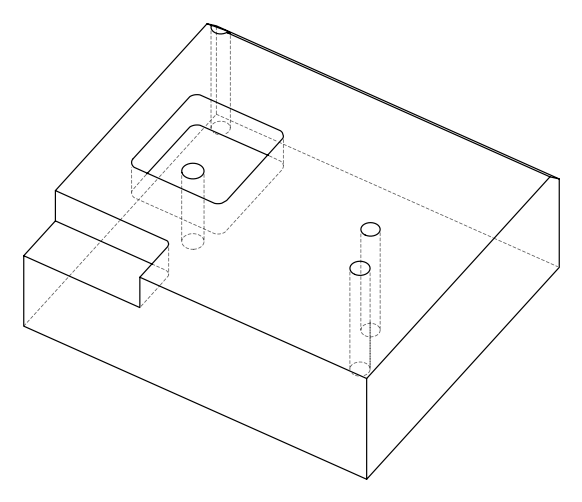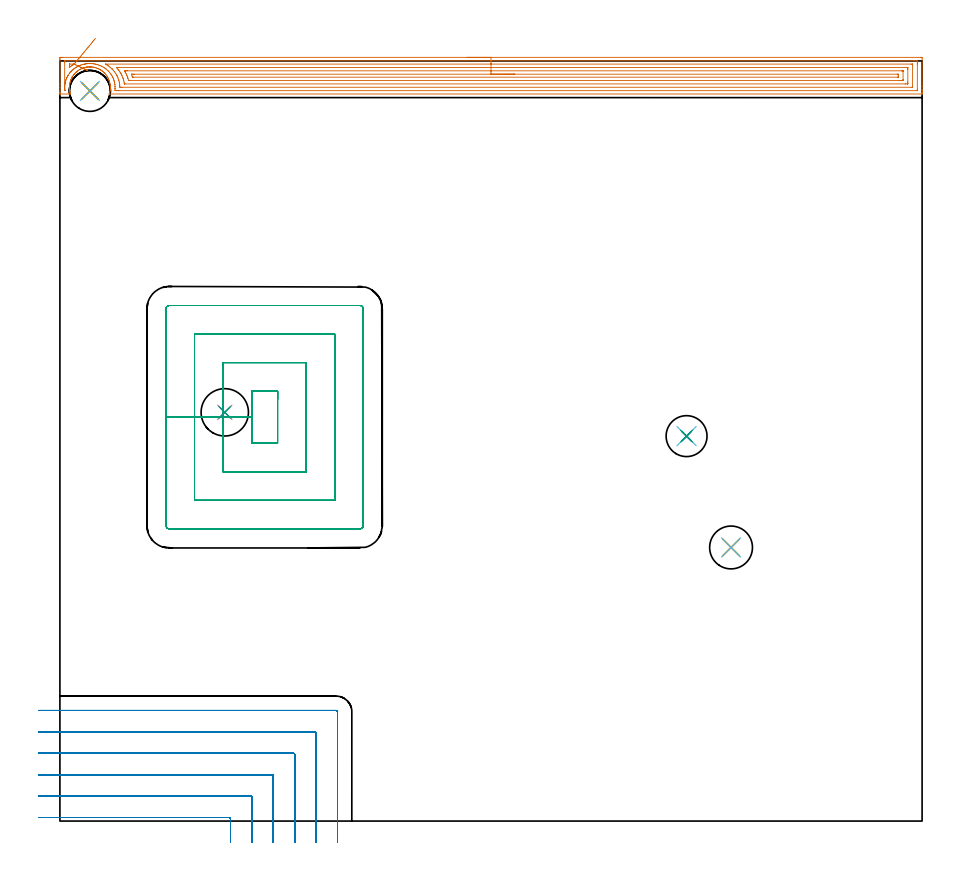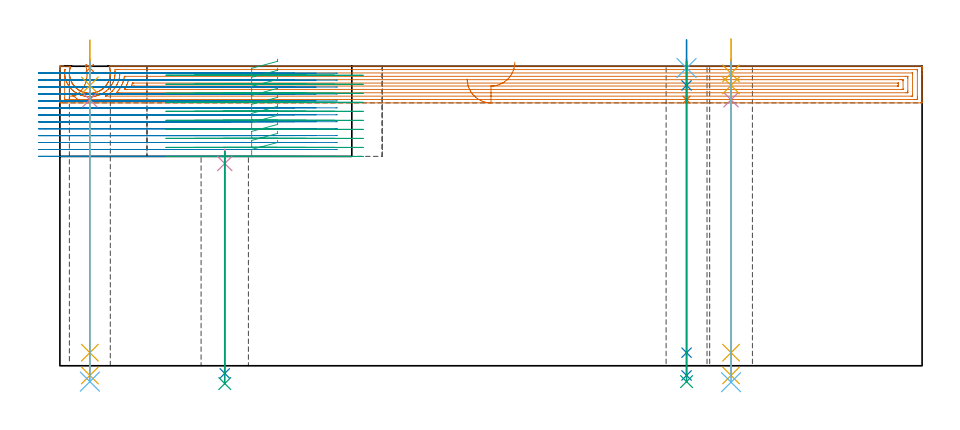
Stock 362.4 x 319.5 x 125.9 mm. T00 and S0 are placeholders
(PLAN: 18 operations, 14 tool changes, 64.2 min)
(1 AREA_MILL | FG_CHAMFER_SURFACE | UGT0205_001 | 17.39 min | 42964 mm3)
(2 MILL_CORNER_NOTCH_RECTANGULAR | CORNER_NOTCH_RECTANGULAR | NXT0201_011 | Follow Part, ap 3, ae 75% | 23.46 min | 243805 mm3)
(3 MILL_RECTANGULAR_POCKET | POCKET_RECTANGULAR_STRAIGHT | NXT0201_012 | Follow Part, ap 4, ae 75% | 18.56 min | 409157 mm3)
(4 SPOT_DRILL | STEP1HOLE | NXT0321_9005460120000 | 0.06 min | 131 mm3)
(5 SPOT_DRILL_1 | STEP1HOLE_1 | NXT0321_9005460120000 | 0.05 min | 230 mm3)
(6 SPOT_DRILL_2 | STEP1HOLE_2 | NXT0321_9005460120000 | 0.03 min | 60 mm3)
(7 SPOT_DRILL_3 | STEP1HOLE_3 | NXT0321_9005460120000 | 0.03 min | 22 mm3)
(8 DRILL_THROUGH_HOLE_INTO_CENTER | STEP1HOLE | NXT0301_065 | 0.38 min | 5952 mm3)
(9 DRILL_TO_ENLARGE_THROUGH_HOLE | STEP1HOLE | UGT0301_265 | 0.4 min | 21188 mm3)
(10 DRILL_BLIND_HOLE_INTO_CENTER | STEP1HOLE_1 | NXT0301_065 | 0.07 min | 778 mm3)
(11 GUN_DRILL_THROUGH_HOLE | STEP1HOLE_1 | UGT0307_008 | 0.68 min | 10988 mm3)
(12 DRILL_TO_ENLARGE_THROUGH_HOLE_1 | STEP1HOLE_1 | UGT0301_046 | 0.54 min | 20066 mm3)
(13 DRILL_BLIND_HOLE_INTO_CENTER_1 | STEP1HOLE_2 | NXT0301_065 | 0.07 min | 897 mm3)
(14 GUN_DRILL_THROUGH_HOLE_1 | STEP1HOLE_2 | UGT0307_008 | 0.68 min | 11034 mm3)
(15 DRILL_TO_ENLARGE_THROUGH_HOLE_2 | STEP1HOLE_2 | UGT0301_243 | 0.54 min | 17275 mm3)
(16 DRILL_BLIND_HOLE_INTO_CENTER_2 | STEP1HOLE_3 | NXT0301_065 | 0.07 min | 705 mm3)
(17 GUN_DRILL_THROUGH_HOLE_2 | STEP1HOLE_3 | UGT0307_008 | 0.68 min | 10951 mm3)
(18 DRILL_TO_ENLARGE_THROUGH_HOLE_3 | STEP1HOLE_3 | UGT0301_243 | 0.54 min | 16764 mm3)
(TOOL UGT0205_001 | Chamfer Mill 20 x 3 x 45 deg. | D20 FL50 Z2)
(TOOL NXT0201_011 | ENDMILL 12mm [2P460-1200-NA 1630] | D12 FL38 Z6)
(TOOL NXT0201_012 | ENDMILL 16mm [2P460-1600-NA 1630] | D16 FL38 Z6)
(TOOL NXT0321_9005460120000 | NC Spot Drill, 142deg, 12mm, Carbide, Uncoated | D12 PA142 FL30 Z2)
(TOOL NXT0301_065 | Carbide Drill 9.4mm [860.1-0940-075A1-MM 2214] | D9.4 PA140 FL98 Z2)
(TOOL UGT0301_265 | Twist Drill 19.9 mm | D19.9 PA118 FL140 Z2)
(TOOL UGT0307_008 | Gun Drill 11 mm | D11 PA130 FL24 Z1)
(TOOL UGT0301_046 | Twist Drill 18 mm | D18 PA118 FL130 Z2)
(TOOL UGT0301_243 | Twist Drill 17.2 mm | D17.2 PA118 FL130 Z2)
(OP 1 AREA_MILL)
G17 G21 G94 G90
T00 M6
G54
G17 G0 G90 X171.2 Y321. S1061 M3
G43 Z135.9 H0
Z120.5
G94 G1 X171.238 Z119.628 F250.
X171.352 Z118.763
X171.541 Z117.912
X171.803 Z117.08
X172.137 Z116.274
X172.54 Z115.5
X173.008 Z114.764
X173.54 Z114.072
X174.129 Z113.429
X174.772 Z112.84
X175.464 Z112.308
X176.2 Z111.84
X176.974 Z111.437
X177.78 Z111.103
X178.612 Z110.841
X179.463 Z110.652
X180.328 Z110.538
X181.2 Z110.5
X361.774
X362.092 Y320.997 Z110.502
X362.39 Y320.992 Z110.506
X362.4 Y320.69 Z110.808
Y308.848 Z122.647
Y307.424 Z124.072
Y307.067 Z124.428
Y306.353 Z125.146
Y306.062 Z125.437
Y305.653 Z125.839
X362.39 Y305.603 Z125.888
X362.221 Y305.6 Z125.9
X20.739
X20.738 Y305.603 Z125.897
X20.735 Y305.611 Z125.889
X20.74 Y305.626 Z125.874
X20.839 Y305.949 Z125.551
X20.975 Y306.485 Z125.015
X21.065 Y306.927 Z124.573
X21.13 Y307.371 Z124.129
X21.172 Y307.813 Z123.687
X21.191 Y308.257 Z123.243
X21.187 Y308.7 Z122.8
X21.161 Y309.142 Z122.358
X21.111 Y309.586 Z121.914
X21.038 Y310.028 Z121.472
X20.939 Y310.473 Z121.027
X20.84 Y310.829 Z120.671
X20.816 Y310.914 Z120.585
X20.666 Y311.356 Z120.137
X20.602 Y311.519 Z119.972
X20.493 Y311.797 Z119.697
X20.456 Y311.883 Z119.612
X20.376 Y312.067 Z119.43
X20.202 Y312.41 Z119.088
X20.092 Y312.61 Z118.889
X20.05 Y312.685 Z118.813
X19.776 Y313.123 Z118.375
X19.655 Y313.3 Z118.199
X19.468 Y313.571 Z117.928
X19.094 Y314.022 Z117.476
X18.699 Y314.458 Z117.042
X18.589 Y314.568 Z116.932
X18.149 Y314.956 Z116.544
X17.993 Y315.081 Z116.416
X17.709 Y315.312 Z116.188
X17.671 Y315.343 Z116.157
X17.241 Y315.63 Z115.869
X17.106 Y315.713 Z115.787
X16.802 Y315.897 Z115.601
X16.481 Y316.068 Z115.43
X16.155 Y316.228 Z115.27
X15.972 Y316.305 Z115.192
X15.909 Y316.332 Z115.165
X15.464 Y316.5 Z114.997
X15.015 Y316.647 Z114.851
X14.929 Y316.669 Z114.828
X14.57 Y316.763 Z114.735
X14.122 Y316.856 Z114.642
X14.035 Y316.869 Z114.629
X13.676 Y316.924 Z114.574
X13.228 Y316.969 Z114.529
X13.124 Y316.973 Z114.524
X12.808 Y316.984 Z114.503
X12.781 Y316.986 Z114.502
X12.703 Y316.988 Z114.505
X12.616 Y316.987 Z114.503
X12.454 Y316.986 Z114.504
X12.352 Y316.987 Z114.508
X12.335
X12.247 Y316.98 Z114.511
X11.888 Y316.962 Z114.535
X11.642 Y316.935 Z114.562
X11.441 Y316.913 Z114.583
X11.353 Y316.898 Z114.597
X11.299 Y316.89 Z114.607
X11.155 Y316.868 Z114.631
X10.994 Y316.841 Z114.657
X10.548 Y316.743 Z114.753
X10.459 Y316.718 Z114.776
X10.321 Y316.681 Z114.817
X10.169 Y316.639 Z114.859
X10.099 Y316.619 Z114.878
X10.012 Y316.589 Z114.906
X9.712 Y316.489 Z115.01
X9.654 Y316.47 Z115.029
X9.047 Y316.229 Z115.27
X8.761 Y316.089 Z115.408
X8.31 Y315.843 Z115.654
X7.867 Y315.574 Z115.925
X7.535 Y315.343 Z116.155
X7.208 Y315.081 Z116.415
X6.974 Y314.896 Z116.603
X6.884 Y314.811 Z116.688
X6.822 Y314.754 Z116.746
X6.699 Y314.636 Z116.86
X6.586 Y314.529 Z116.968
X6.508 Y314.457 Z117.041
X6.08 Y314.003 Z117.497
X5.99 Y313.888 Z117.612
X5.878 Y313.745 Z117.751
X5.739 Y313.571 Z117.927
X5.453 Y313.168 Z118.331
X5.187 Y312.756 Z118.742
X5.146 Y312.685 Z118.813
X5.003 Y312.41 Z119.088
X4.917 Y312.245 Z119.252
X4.71 Y311.8 Z119.699
X4.649 Y311.647 Z119.852
X4.534 Y311.359 Z120.14
X4.432 Y311.06 Z120.438
X4.382 Y310.914 Z120.585
X4.294 Y310.618 Z120.882
X4.202 Y310.2 Z121.3
X4.164 Y310.028 Z121.472
X4.089 Y309.586 Z121.914
X4.039 Y309.142 Z122.358
X4.013 Y308.7 Z122.8
X4.009 Y308.257 Z123.243
X4.028 Y307.813 Z123.687
X4.07 Y307.371 Z124.129
X4.135 Y306.927 Z124.573
X4.202 Y306.584 Z124.916
X4.221 Y306.485 Z125.015
X4.272 Y306.263 Z125.236
X4.333 Y306.041 Z125.457
X4.391 Y305.844 Z125.653
X4.456 Y305.604 Z125.89
X4.202 Y305.6 Z125.9
X0.179
X0.01 Y305.603 Z125.888
X0.007 Y305.651 Z125.841
X0. Y306.062 Z125.437
Y306.354 Z125.146
Y307.067 Z124.428
Y308.314 Z123.183
Y309.738 Z121.757
Y320.157 Z111.341
X0.002 Y320.423 Z111.074
X0.008 Y320.992 Z110.506
X0.053 Y320.994 Z110.504
X0.626 Y320.999 Z110.501
X1.205 Y321. Z110.5
X181.2
Y319.586 Z111.914
X359.092
X359.937 Y319.582 Z111.918
X359.986 Y319.579 Z111.921
X360.39 Y319.533 Z111.967
X360.397 Y319.123 Z112.377
X360.399 Y318.642 Z112.858
X360.4 Y318.23 Z113.27
X360.399 Y307.547 Z123.953
X360.392 Y307.067 Z124.433
X360.39 Y307.023 Z124.477
X360.199 Y307.017 Z124.483
X360.092 Y307.015 Z124.485
X24.762 Y307.014 Z124.486
X23.919 Y307.016 Z124.484
X23.868 Y307.019 Z124.481
X23.106 Y307.067 Z124.433
X23.164 Y307.769 Z123.731
X23.17 Y307.958 Z123.542
X23.18 Y308.643 Z122.857
X23.17 Y308.848 Z122.652
X23.111 Y309.602 Z121.898
X23.09 Y309.738 Z121.762
X22.974 Y310.424 Z121.076
X22.929 Y310.629 Z120.871
X22.915 Y310.688 Z120.812
X22.774 Y311.167 Z120.333
X22.658 Y311.519 Z119.981
X22.482 Y312.01 Z119.49
X22.31 Y312.41 Z119.09
X22.08 Y312.885 Z118.615
X21.842 Y313.3 Z118.2
X21.437 Y313.941 Z117.559
X21.26 Y314.19 Z117.31
X21.186 Y314.289 Z117.211
X20.821 Y314.722 Z116.778
X20.498 Y315.081 Z116.419
X20.293 Y315.303 Z116.197
X19.538 Y315.971 Z115.529
X19.399 Y316.086 Z115.414
X18.906 Y316.462 Z115.038
X18.505 Y316.719 Z114.781
X18.269 Y316.862 Z114.638
X17.611 Y317.228 Z114.272
X16.921 Y317.548 Z113.952
X16.717 Y317.628 Z113.872
X16.383 Y317.752 Z113.748
X15.823 Y317.934 Z113.566
X15.567 Y318.007 Z113.493
X15.195 Y318.1 Z113.4
X14.929 Y318.156 Z113.344
X14.43 Y318.249 Z113.251
X14.035 Y318.309 Z113.191
X13.414 Y318.371 Z113.129
X13.141 Y318.385 Z113.115
X12.813 Y318.399 Z113.101
X12.487 Y318.404 Z113.096
X12.386
X12.335 Y318.403 Z113.097
X12.292 Y318.402 Z113.098
X12.247 Y318.4 Z113.1
X11.637 Y318.36 Z113.14
X11.353 Y318.329 Z113.171
X10.842 Y318.261 Z113.239
X10.664 Y318.234 Z113.266
X10.459 Y318.198 Z113.302
X10.092 Y318.118 Z113.382
X9.565 Y317.984 Z113.516
X9.383 Y317.934 Z113.566
X8.812 Y317.752 Z113.748
X8.671 Y317.702 Z113.798
X8.074 Y317.457 Z114.043
X7.778 Y317.32 Z114.18
X7.473 Y317.165 Z114.335
X6.917 Y316.862 Z114.638
X6.896 Y316.849 Z114.651
X6.884 Y316.842 Z114.658
X6.356 Y316.497 Z115.003
X5.99 Y316.234 Z115.266
X5.841 Y316.119 Z115.381
X5.657 Y315.971 Z115.529
X5.354 Y315.714 Z115.786
X5.096 Y315.478 Z116.022
X4.895 Y315.281 Z116.219
X4.701 Y315.081 Z116.419
X4.464 Y314.825 Z116.675
X4.202 Y314.519 Z116.981
X4.058 Y314.334 Z117.166
X3.951 Y314.19 Z117.31
X3.397 Y313.388 Z118.112
X3.341 Y313.3 Z118.2
X3.329 Y313.279 Z118.221
X3.308 Y313.242 Z118.258
X3.028 Y312.688 Z118.812
X2.898 Y312.41 Z119.09
X2.751 Y312.074 Z119.426
X2.536 Y311.519 Z119.981
X2.503 Y311.43 Z120.07
X2.414 Y311.165 Z120.335
X2.301 Y310.741 Z120.759
X2.276 Y310.629 Z120.871
X2.202 Y310.273 Z121.227
X2.15 Y310.001 Z121.499
X2.11 Y309.738 Z121.762
X2.05 Y309.273 Z122.227
X2.044 Y309.216 Z122.284
X2.01 Y308.36 Z123.14
X2.03 Y307.958 Z123.542
X2.052 Y307.597 Z123.903
X2.093 Y307.161 Z124.339
X2.101 Y307.067 Z124.433
X2.102 Y307.032 Z124.468
X2.099 Y307.02 Z124.48
X2.093 Y307.018 Z124.482
X2.074
X2.045 Y307.021 Z124.479
X2.01 Y307.034 Z124.466
X2. Y307.585 Z123.915
X2.001 Y319.054 Z112.446
X2.008 Y319.533 Z111.967
X2.01 Y319.577 Z111.923
X2.202 Y319.583 Z111.917
X2.308 Y319.585 Z111.915
X181.2 Y319.586 Z111.914
Y318.172 Z113.328
X357.777 Y318.171 Z113.329
X358.198 Y318.169 Z113.331
X358.338 Y318.167 Z113.333
X358.38 Y318.165 Z113.335
X358.39 Y318.087 Z113.413
X358.395 Y317.953 Z113.547
X358.399 Y317.752 Z113.748
X358.4 Y317.551 Z113.949
X358.399 Y308.848 Z122.652
X358.398 Y308.649 Z122.851
X358.39 Y308.447 Z123.053
X358.387 Y308.434 Z123.066
X358.381 Y308.432 Z123.068
X358.356 Y308.43 Z123.07
X358.303 Y308.429 Z123.071
X358.198 Y308.428 Z123.072
X26.077 Y308.429 Z123.071
X25.656 Y308.432 Z123.068
X25.236 Y308.435 Z123.065
X25.195 Y308.44 Z123.06
X25.173 Y308.848 Z122.652
X25.135 Y309.367 Z122.133
X25.096 Y309.738 Z121.762
X24.991 Y310.401 Z121.099
X24.944 Y310.629 Z120.871
X24.762 Y311.382 Z120.118
X24.72 Y311.519 Z119.981
X24.701 Y311.58 Z119.92
X24.394 Y312.41 Z119.09
X24.121 Y313.049 Z118.451
X23.992 Y313.3 Z118.2
X23.868 Y313.536 Z117.964
X23.465 Y314.19 Z117.31
X22.974 Y314.918 Z116.582
X22.844 Y315.081 Z116.419
X22.494 Y315.497 Z116.003
X22.08 Y315.966 Z115.534
X22.009 Y316.043 Z115.457
X21.925 Y316.126 Z115.374
X21.846 Y316.205 Z115.295
X21.186 Y316.786 Z114.714
X21.093 Y316.862 Z114.638
X20.293 Y317.473 Z114.027
X19.869 Y317.752 Z113.748
X19.399 Y318.039 Z113.461
X19.221 Y318.149 Z113.351
X19.196 Y318.166 Z113.334
X19.29 Y318.171 Z113.329
X181.2 Y318.172 Z113.328
Y316.757 Z114.743
X355.621
X356.326 Y316.755 Z114.745
X356.365 Y316.753 Z114.747
X356.383 Y316.751 Z114.749
X356.39 Y316.739 Z114.761
X356.394 Y316.632 Z114.868
X356.398 Y316.415 Z115.085
X356.4 Y315.981 Z115.519
Y310.639 Z120.861
X356.397 Y310.189 Z121.311
X356.394 Y309.969 Z121.531
X356.39 Y309.861 Z121.639
X356.381 Y309.849 Z121.651
X356.357 Y309.847 Z121.653
X356.304 Y309.845 Z121.655
X355.516 Y309.843 Z121.657
X355.412
X27.339
X27.211 Y309.845 Z121.655
X27.147 Y309.847 Z121.653
X27.121 Y309.849 Z121.651
X27.108 Y309.865 Z121.635
X27.092 Y309.942 Z121.558
X27.055 Y310.126 Z121.374
X26.96 Y310.629 Z120.871
X26.824 Y311.246 Z120.254
X26.75 Y311.519 Z119.981
X26.55 Y312.177 Z119.323
X26.467 Y312.41 Z119.09
X26.419 Y312.54 Z118.96
X26.097 Y313.3 Z118.2
X25.956 Y313.606 Z117.894
X25.656 Y314.184 Z117.316
X25.647 Y314.199 Z117.301
X25.249 Y314.831 Z116.669
X25.082 Y315.081 Z116.419
X24.762 Y315.55 Z115.95
X24.421 Y315.971 Z115.529
X23.868 Y316.613 Z114.887
X23.791 Y316.702 Z114.798
X23.772 Y316.727 Z114.773
X23.758 Y316.747 Z114.753
X23.779 Y316.75 Z114.75
X23.868 Y316.754 Z114.746
X23.974 Y316.756 Z114.744
X24.762 Y316.757 Z114.743
X181.2
Y315.343 Z116.157
X353.728
X354.362 Y315.341 Z116.159
X354.384 Y315.338 Z116.162
X354.39 Y315.336 Z116.164
X354.397 Y315.306 Z116.194
X354.399 Y315.081 Z116.419
X354.4 Y311.741 Z119.759
X354.397 Y311.519 Z119.981
X354.393 Y311.352 Z120.148
X354.39 Y311.275 Z120.225
X354.255 Y311.264 Z120.236
X353.989 Y311.26 Z120.24
X353.728 Y311.258 Z120.242
X353.098 Y311.257 Z120.243
X29.495
X29.232 Y311.258 Z120.242
X28.969 Y311.261 Z120.239
X28.895 Y311.264 Z120.236
X28.86 Y311.267 Z120.233
X28.852 Y311.29 Z120.21
X28.824 Y311.384 Z120.116
X28.61 Y312.139 Z119.361
X28.519 Y312.41 Z119.09
X28.338 Y312.937 Z118.563
X28.189 Y313.3 Z118.2
X28.084 Y313.553 Z117.947
X27.782 Y314.19 Z117.31
X27.444 Y314.817 Z116.683
X27.286 Y315.081 Z116.419
X27.219 Y315.194 Z116.306
X27.16 Y315.3 Z116.2
X27.143 Y315.333 Z116.167
X27.148 Y315.337 Z116.163
X27.185 Y315.339 Z116.161
X27.444 Y315.342 Z116.158
X28.075 Y315.343 Z116.157
X28.338
X181.2
Y313.929 Z117.571
X351.941 Y313.928 Z117.572
X352.205 Y313.927 Z117.573
X352.324 Y313.924 Z117.576
X352.378 Y313.922 Z117.578
X352.39 Y313.896 Z117.604
X352.397 Y313.736 Z117.764
X352.398 Y313.3 Z118.2
X352.397 Y312.845 Z118.655
X352.39 Y312.691 Z118.809
X352.386 Y312.677 Z118.823
X352.373 Y312.675 Z118.825
X352.335 Y312.673 Z118.827
X352.256 Y312.672 Z118.828
X31.02 Y312.671 Z118.829
X30.756 Y312.672 Z118.828
X30.563 Y312.675 Z118.825
X30.517 Y312.678 Z118.822
X30.5 Y312.682 Z118.818
X30.488 Y312.709 Z118.791
X30.463 Y312.771 Z118.729
X30.353 Y313.074 Z118.426
X30.06 Y313.825 Z117.675
X30.043 Y313.873 Z117.627
X30.029 Y313.917 Z117.583
X30.052 Y313.922 Z117.578
X30.126 Y313.924 Z117.576
X30.39 Y313.928 Z117.572
X31.02 Y313.929 Z117.571
X31.282
X181.2
X182.072 Z117.609
X182.936 Z117.723
X183.788 Z117.912
X184.62 Z118.174
X185.426 Z118.508
X186.2 Z118.911
X186.936 Z119.38
X187.628 Z119.911
X188.271 Z120.5
X188.86 Z121.143
X189.391 Z121.835
X189.86 Z122.571
X190.263 Z123.345
X190.597 Z124.151
X190.859 Z124.983
X191.048 Z125.835
X191.162 Z126.699
X191.2 Z127.571
G0 Z135.9
X14.955 Y328.952
Z115.166
G1 X14.596 Y328.52 Z114.499
X14.202 Y328.045 Z113.883
X13.774 Y327.53 Z113.323
X13.318 Y326.979 Z112.824
X12.835 Y326.397 Z112.389
X12.33 Y325.788 Z112.021
X11.806 Y325.157 Z111.724
X11.268 Y324.508 Z111.499
X10.719 Y323.847 Z111.349
X10.164 Y323.178 Z111.274
X9.607 Y322.506 Z111.276
X9.052 Y321.838 Z111.353
X8.504 Y321.177 Z111.506
X7.966 Y320.528 Z111.733
X7.443 Y319.898 Z112.032
X6.939 Y319.29 Z112.402
X6.457 Y318.709 Z112.839
X6.001 Y318.159 Z113.341
X5.998 Y318.156 Z113.344
X5.99 Y318.149 Z113.351
X5.741 Y318. Z113.5
X5.328 Y317.752 Z113.748
X5.186 Y317.662 Z113.838
X5.096 Y317.602 Z113.898
X4.661 Y317.295 Z114.205
X4.202 Y316.947 Z114.553
X4.092 Y316.862 Z114.638
X4.048 Y316.831 Z114.669
X4.01 Y316.807 Z114.693
X4.005 Y316.862 Z114.638
X4.003 Y316.918 Z114.582
X4. Y317.062 Z114.438
X4.001 Y317.752 Z113.748
X4.002 Y317.952 Z113.548
X4.01 Y318.153 Z113.347
X4.013 Y318.166 Z113.334
X4.019 Y318.168 Z113.332
X4.044 Y318.17 Z113.33
X4.097 Y318.171 Z113.329
X4.202 Y318.172 Z113.328
X5.569 Y318.171 Z113.329
X5.703 Y318.169 Z113.331
X5.99 Y318.165 Z113.335
X6.001 Y318.159 Z113.341
X6.707 Y317.819 Z113.723
X7.381 Y317.494 Z114.172
X8.017 Y317.187 Z114.684
X8.611 Y316.901 Z115.256
X9.157 Y316.638 Z115.884
X9.652 Y316.399 Z116.561
X10.091 Y316.187 Z117.284
X10.473 Y316.004 Z118.047
X10.793 Y315.849 Z118.844
X11.049 Y315.726 Z119.669
X11.239 Y315.634 Z120.515
X11.363 Y315.575 Z121.377
X11.418 Y315.548 Z122.247
X11.405 Y315.554 Z123.119
X11.323 Y315.594 Z123.987
X11.173 Y315.666 Z124.843
X10.957 Y315.77 Z125.682
X10.676 Y315.906 Z126.496
G0 Z135.9
M5
M2
(OP 2 MILL_CORNER_NOTCH_RECTANGULAR)
G17 G21 G94 G90
T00 M6
G54
G17 G0 G90 X71.7 Y-9. S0 M3
G43 Z135.9 H1
Z122.985
G94 G1 Y-6. F250.
Y0.905 F500.
G3 X71.105 Y1.5 R0.6
G1 X-6.
X-9. F250.
G0 Z135.9
X80.7 Y-9.
Z122.985
G1 Y-6.
Y9.904 F500.
G3 X80.104 Y10.5 R0.6
G1 X-6.
X-9. F250.
G0 Z135.9
X89.7 Y-9.
Z122.985
G1 Y-6.
Y18.904 F500.
G3 X89.104 Y19.5 R0.6
G1 X-6.
X-9. F250.
G0 Z135.9
X98.7 Y-9.
Z122.985
G1 Y-6.
Y27.904 F500.
G3 X98.104 Y28.5 R0.6
G1 X-6.
X-9. F250.
G0 Z135.9
X107.7 Y-9.
Z122.985
G1 Y-6.
Y36.904 F500.
G3 X107.104 Y37.5 R0.6
G1 X-6.
X-9. F250.
G0 Z135.9
X116.7 Y-9.
Z122.985
G1 Y-6.
Y45.903 F500.
G3 X116.103 Y46.5 R0.6
G1 X-6.
X-9. F250.
G0 Z135.9
X71.7 Y-9.
Z120.069
G1 Y-6.
Y0.905 F500.
G3 X71.105 Y1.5 R0.6
G1 X-6.
X-9. F250.
G0 Z135.9
X80.7 Y-9.
Z120.069
G1 Y-6.
Y9.904 F500.
G3 X80.104 Y10.5 R0.6
G1 X-6.
X-9. F250.
G0 Z135.9
X89.7 Y-9.
Z120.069
G1 Y-6.
Y18.904 F500.
G3 X89.104 Y19.5 R0.6
G1 X-6.
X-9. F250.
G0 Z135.9
X98.7 Y-9.
Z120.069
G1 Y-6.
Y27.904 F500.
G3 X98.104 Y28.5 R0.6
G1 X-6.
X-9. F250.
G0 Z135.9
X107.7 Y-9.
Z120.069
G1 Y-6.
Y36.904 F500.
G3 X107.104 Y37.5 R0.6
G1 X-6.
X-9. F250.
G0 Z135.9
X116.7 Y-9.
Z120.069
G1 Y-6.
Y45.903 F500.
G3 X116.103 Y46.5 R0.6
G1 X-6.
X-9. F250.
G0 Z135.9
X71.7 Y-9.
Z117.154
G1 Y-6.
Y0.905 F500.
G3 X71.105 Y1.5 R0.6
G1 X-6.
X-9. F250.
G0 Z135.9
X80.7 Y-9.
Z117.154
G1 Y-6.
Y9.904 F500.
G3 X80.104 Y10.5 R0.6
G1 X-6.
X-9. F250.
G0 Z135.9
X89.7 Y-9.
Z117.154
G1 Y-6.
Y18.904 F500.
G3 X89.104 Y19.5 R0.6
G1 X-6.
X-9. F250.
G0 Z135.9
X98.7 Y-9.
Z117.154
G1 Y-6.
Y27.904 F500.
G3 X98.104 Y28.5 R0.6
G1 X-6.
X-9. F250.
G0 Z135.9
X107.7 Y-9.
Z117.154
G1 Y-6.
Y36.904 F500.
G3 X107.104 Y37.5 R0.6
G1 X-6.
X-9. F250.
G0 Z135.9
X116.7 Y-9.
Z117.154
G1 Y-6.
Y45.903 F500.
G3 X116.103 Y46.5 R0.6
G1 X-6.
X-9. F250.
G0 Z135.9
X71.7 Y-9.
Z114.238
G1 Y-6.
Y0.905 F500.
G3 X71.105 Y1.5 R0.6
G1 X-6.
X-9. F250.
G0 Z135.9
X80.7 Y-9.
Z114.238
G1 Y-6.
Y9.904 F500.
G3 X80.104 Y10.5 R0.6
G1 X-6.
X-9. F250.
G0 Z135.9
X89.7 Y-9.
Z114.238
G1 Y-6.
Y18.904 F500.
G3 X89.104 Y19.5 R0.6
G1 X-6.
X-9. F250.
G0 Z135.9
X98.7 Y-9.
Z114.238
G1 Y-6.
Y27.904 F500.
G3 X98.104 Y28.5 R0.6
G1 X-6.
X-9. F250.
G0 Z135.9
X107.7 Y-9.
Z114.238
G1 Y-6.
Y36.904 F500.
G3 X107.104 Y37.5 R0.6
G1 X-6.
X-9. F250.
G0 Z135.9
X116.7 Y-9.
Z114.238
G1 Y-6.
Y45.903 F500.
G3 X116.103 Y46.5 R0.6
G1 X-6.
X-9. F250.
G0 Z135.9
X71.7 Y-9.
Z111.323
G1 Y-6.
Y0.905 F500.
G3 X71.105 Y1.5 R0.6
G1 X-6.
X-9. F250.
G0 Z135.9
X80.7 Y-9.
Z111.323
G1 Y-6.
Y9.904 F500.
G3 X80.104 Y10.5 R0.6
G1 X-6.
X-9. F250.
G0 Z135.9
X89.7 Y-9.
Z111.323
G1 Y-6.
Y18.904 F500.
G3 X89.104 Y19.5 R0.6
G1 X-6.
X-9. F250.
G0 Z135.9
X98.7 Y-9.
Z111.323
G1 Y-6.
Y27.904 F500.
G3 X98.104 Y28.5 R0.6
G1 X-6.
X-9. F250.
G0 Z135.9
X107.7 Y-9.
Z111.323
G1 Y-6.
Y36.904 F500.
G3 X107.104 Y37.5 R0.6
G1 X-6.
X-9. F250.
G0 Z135.9
X116.7 Y-9.
Z111.323
G1 Y-6.
Y45.903 F500.
G3 X116.103 Y46.5 R0.6
G1 X-6.
X-9. F250.
G0 Z135.9
X71.7 Y-9.
Z108.408
G1 Y-6.
Y0.905 F500.
G3 X71.105 Y1.5 R0.6
G1 X-6.
X-9. F250.
G0 Z135.9
X80.7 Y-9.
Z108.408
G1 Y-6.
Y9.904 F500.
G3 X80.104 Y10.5 R0.6
G1 X-6.
X-9. F250.
G0 Z135.9
X89.7 Y-9.
Z108.408
G1 Y-6.
Y18.904 F500.
G3 X89.104 Y19.5 R0.6
G1 X-6.
X-9. F250.
G0 Z135.9
X98.7 Y-9.
Z108.408
G1 Y-6.
Y27.904 F500.
G3 X98.104 Y28.5 R0.6
G1 X-6.
X-9. F250.
G0 Z135.9
X107.7 Y-9.
Z108.408
G1 Y-6.
Y36.904 F500.
G3 X107.104 Y37.5 R0.6
G1 X-6.
X-9. F250.
G0 Z135.9
X116.7 Y-9.
Z108.408
G1 Y-6.
Y45.903 F500.
G3 X116.103 Y46.5 R0.6
G1 X-6.
X-9. F250.
G0 Z135.9
X71.7 Y-9.
Z105.492
G1 Y-6.
Y0.905 F500.
G3 X71.105 Y1.5 R0.6
G1 X-6.
X-9. F250.
G0 Z135.9
X80.7 Y-9.
Z105.492
G1 Y-6.
Y9.904 F500.
G3 X80.104 Y10.5 R0.6
G1 X-6.
X-9. F250.
G0 Z135.9
X89.7 Y-9.
Z105.492
G1 Y-6.
Y18.904 F500.
G3 X89.104 Y19.5 R0.6
G1 X-6.
X-9. F250.
G0 Z135.9
X98.7 Y-9.
Z105.492
G1 Y-6.
Y27.904 F500.
G3 X98.104 Y28.5 R0.6
G1 X-6.
X-9. F250.
G0 Z135.9
X107.7 Y-9.
Z105.492
G1 Y-6.
Y36.904 F500.
G3 X107.104 Y37.5 R0.6
G1 X-6.
X-9. F250.
G0 Z135.9
X116.7 Y-9.
Z105.492
G1 Y-6.
Y45.903 F500.
G3 X116.103 Y46.5 R0.6
G1 X-6.
X-9. F250.
G0 Z135.9
X71.7 Y-9.
Z102.577
G1 Y-6.
Y0.905 F500.
G3 X71.105 Y1.5 R0.6
G1 X-6.
X-9. F250.
G0 Z135.9
X80.7 Y-9.
Z102.577
G1 Y-6.
Y9.904 F500.
G3 X80.104 Y10.5 R0.6
G1 X-6.
X-9. F250.
G0 Z135.9
X89.7 Y-9.
Z102.577
G1 Y-6.
Y18.904 F500.
G3 X89.104 Y19.5 R0.6
G1 X-6.
X-9. F250.
G0 Z135.9
X98.7 Y-9.
Z102.577
G1 Y-6.
Y27.904 F500.
G3 X98.104 Y28.5 R0.6
G1 X-6.
X-9. F250.
G0 Z135.9
X107.7 Y-9.
Z102.577
G1 Y-6.
Y36.904 F500.
G3 X107.104 Y37.5 R0.6
G1 X-6.
X-9. F250.
G0 Z135.9
X116.7 Y-9.
Z102.577
G1 Y-6.
Y45.903 F500.
G3 X116.103 Y46.5 R0.6
G1 X-6.
X-9. F250.
G0 Z135.9
X71.7 Y-9.
Z99.662
G1 Y-6.
Y0.905 F500.
G3 X71.105 Y1.5 R0.6
G1 X-6.
X-9. F250.
G0 Z135.9
X80.7 Y-9.
Z99.662
G1 Y-6.
Y9.904 F500.
G3 X80.104 Y10.5 R0.6
G1 X-6.
X-9. F250.
G0 Z135.9
X89.7 Y-9.
Z99.662
G1 Y-6.
Y18.904 F500.
G3 X89.104 Y19.5 R0.6
G1 X-6.
X-9. F250.
G0 Z135.9
X98.7 Y-9.
Z99.662
G1 Y-6.
Y27.904 F500.
G3 X98.104 Y28.5 R0.6
G1 X-6.
X-9. F250.
G0 Z135.9
X107.7 Y-9.
Z99.662
G1 Y-6.
Y36.904 F500.
G3 X107.104 Y37.5 R0.6
G1 X-6.
X-9. F250.
G0 Z135.9
X116.7 Y-9.
Z99.662
G1 Y-6.
Y45.903 F500.
G3 X116.103 Y46.5 R0.6
G1 X-6.
X-9. F250.
G0 Z135.9
X71.7 Y-9.
Z96.746
G1 Y-6.
Y0.905 F500.
G3 X71.105 Y1.5 R0.6
G1 X-6.
X-9. F250.
G0 Z135.9
X80.7 Y-9.
Z96.746
G1 Y-6.
Y9.904 F500.
G3 X80.104 Y10.5 R0.6
G1 X-6.
X-9. F250.
G0 Z135.9
X89.7 Y-9.
Z96.746
G1 Y-6.
Y18.904 F500.
G3 X89.104 Y19.5 R0.6
G1 X-6.
X-9. F250.
G0 Z135.9
X98.7 Y-9.
Z96.746
G1 Y-6.
Y27.904 F500.
G3 X98.104 Y28.5 R0.6
G1 X-6.
X-9. F250.
G0 Z135.9
X107.7 Y-9.
Z96.746
G1 Y-6.
Y36.904 F500.
G3 X107.104 Y37.5 R0.6
G1 X-6.
X-9. F250.
G0 Z135.9
X116.7 Y-9.
Z96.746
G1 Y-6.
Y45.903 F500.
G3 X116.103 Y46.5 R0.6
G1 X-6.
X-9. F250.
G0 Z135.9
X71.7 Y-9.
Z93.831
G1 Y-6.
Y0.905 F500.
G3 X71.105 Y1.5 R0.6
G1 X-6.
X-9. F250.
G0 Z135.9
X80.7 Y-9.
Z93.831
G1 Y-6.
Y9.904 F500.
G3 X80.104 Y10.5 R0.6
G1 X-6.
X-9. F250.
G0 Z135.9
X89.7 Y-9.
Z93.831
G1 Y-6.
Y18.904 F500.
G3 X89.104 Y19.5 R0.6
G1 X-6.
X-9. F250.
G0 Z135.9
X98.7 Y-9.
Z93.831
G1 Y-6.
Y27.904 F500.
G3 X98.104 Y28.5 R0.6
G1 X-6.
X-9. F250.
G0 Z135.9
X107.7 Y-9.
Z93.831
G1 Y-6.
Y36.904 F500.
G3 X107.104 Y37.5 R0.6
G1 X-6.
X-9. F250.
G0 Z135.9
X116.7 Y-9.
Z93.831
G1 Y-6.
Y45.903 F500.
G3 X116.103 Y46.5 R0.6
G1 X-6.
X-9. F250.
G0 Z135.9
X71.7 Y-9.
Z90.915
G1 Y-6.
Y0.905 F500.
G3 X71.105 Y1.5 R0.6
G1 X-6.
X-9. F250.
G0 Z135.9
X80.7 Y-9.
Z90.915
G1 Y-6.
Y9.904 F500.
G3 X80.104 Y10.5 R0.6
G1 X-6.
X-9. F250.
G0 Z135.9
X89.7 Y-9.
Z90.915
G1 Y-6.
Y18.904 F500.
G3 X89.104 Y19.5 R0.6
G1 X-6.
X-9. F250.
G0 Z135.9
X98.7 Y-9.
Z90.915
G1 Y-6.
Y27.904 F500.
G3 X98.104 Y28.5 R0.6
G1 X-6.
X-9. F250.
G0 Z135.9
X107.7 Y-9.
Z90.915
G1 Y-6.
Y36.904 F500.
G3 X107.104 Y37.5 R0.6
G1 X-6.
X-9. F250.
G0 Z135.9
X116.7 Y-9.
Z90.915
G1 Y-6.
Y45.903 F500.
G3 X116.103 Y46.5 R0.6
G1 X-6.
X-9. F250.
G0 Z135.9
X71.7 Y-9.
Z88.
G1 Y-6.
Y0.905 F500.
G3 X71.105 Y1.5 R0.6
G1 X-6.
X-9. F250.
G0 Z135.9
X80.7 Y-9.
Z88.
G1 Y-6.
Y9.904 F500.
G3 X80.104 Y10.5 R0.6
G1 X-6.
X-9. F250.
G0 Z135.9
X89.7 Y-9.
Z88.
G1 Y-6.
Y18.904 F500.
G3 X89.104 Y19.5 R0.6
G1 X-6.
X-9. F250.
G0 Z135.9
X98.7 Y-9.
Z88.
G1 Y-6.
Y27.904 F500.
G3 X98.104 Y28.5 R0.6
G1 X-6.
X-9. F250.
G0 Z135.9
X107.7 Y-9.
Z88.
G1 Y-6.
Y36.904 F500.
G3 X107.104 Y37.5 R0.6
G1 X-6.
X-9. F250.
G0 Z135.9
X116.7 Y-9.
Z88.
G1 Y-6.
Y45.903 F500.
G3 X116.103 Y46.5 R0.6
G1 X-6.
X-9. F250.
G0 Z135.9
M5
M2
(OP 3 MILL_RECTANGULAR_POCKET)
G17 G21 G94 G90
T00 M6
G54
G17 G0 G90 X91.5 Y177.209 S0 M3
G43 Z135.9 H1
Z128.9
G94 G1 Y180.7 Z127.965 F250.
X80.6 Z125.044
Y169.75 Z122.11
Y158.8 F500.
X91.5
Y180.7
X80.6
Y169.75
X68.6
Y146.8
X103.5
Y192.7
X68.6
Y169.75
X56.6
Y134.8
X115.5
Y204.7
X56.6
Y169.75
X44.6
Y124.2
G3 X46. Y122.8 R1.4
G1 X126.1
G3 X127.5 Y124.2 R1.4
G1 Y215.3
G3 X126.1 Y216.7 R1.4
G1 X46.
G3 X44.6 Y215.3 R1.4
G1 Y169.75
Y168.75
G0 X91.5 Y177.209 Z125.11
G1 Y180.7 Z124.175 F250.
X80.6 Z121.254
Y169.75 Z118.32
Y158.8 F500.
X91.5
Y180.7
X80.6
Y169.75
X68.6
Y146.8
X103.5
Y192.7
X68.6
Y169.75
X56.6
Y134.8
X115.5
Y204.7
X56.6
Y169.75
X44.6
Y124.2
G3 X46. Y122.8 R1.4
G1 X126.1
G3 X127.5 Y124.2 R1.4
G1 Y215.3
G3 X126.1 Y216.7 R1.4
G1 X46.
G3 X44.6 Y215.3 R1.4
G1 Y169.75
Y168.75
G0 X91.5 Y177.209 Z121.32
G1 Y180.7 Z120.385 F250.
X80.6 Z117.464
Y169.75 Z114.53
Y158.8 F500.
X91.5
Y180.7
X80.6
Y169.75
X68.6
Y146.8
X103.5
Y192.7
X68.6
Y169.75
X56.6
Y134.8
X115.5
Y204.7
X56.6
Y169.75
X44.6
Y124.2
G3 X46. Y122.8 R1.4
G1 X126.1
G3 X127.5 Y124.2 R1.4
G1 Y215.3
G3 X126.1 Y216.7 R1.4
G1 X46.
G3 X44.6 Y215.3 R1.4
G1 Y169.75
Y168.75
G0 X91.5 Y177.209 Z117.53
G1 Y180.7 Z116.595 F250.
X80.6 Z113.674
Y169.75 Z110.74
Y158.8 F500.
X91.5
Y180.7
X80.6
Y169.75
X68.6
Y146.8
X103.5
Y192.7
X68.6
Y169.75
X56.6
Y134.8
X115.5
Y204.7
X56.6
Y169.75
X44.6
Y124.2
G3 X46. Y122.8 R1.4
G1 X126.1
G3 X127.5 Y124.2 R1.4
G1 Y215.3
G3 X126.1 Y216.7 R1.4
G1 X46.
G3 X44.6 Y215.3 R1.4
G1 Y169.75
Y168.75
G0 X91.5 Y177.209 Z113.74
G1 Y180.7 Z112.805 F250.
X80.6 Z109.884
Y169.75 Z106.95
Y158.8 F500.
X91.5
Y180.7
X80.6
Y169.75
X68.6
Y146.8
X103.5
Y192.7
X68.6
Y169.75
X56.6
Y134.8
X115.5
Y204.7
X56.6
Y169.75
X44.6
Y124.2
G3 X46. Y122.8 R1.4
G1 X126.1
G3 X127.5 Y124.2 R1.4
G1 Y215.3
G3 X126.1 Y216.7 R1.4
G1 X46.
G3 X44.6 Y215.3 R1.4
G1 Y169.75
Y168.75
G0 X91.5 Y177.209 Z109.95
G1 Y180.7 Z109.015 F250.
X80.6 Z106.094
Y169.75 Z103.16
Y158.8 F500.
X91.5
Y180.7
X80.6
Y169.75
X68.6
Y146.8
X103.5
Y192.7
X68.6
Y169.75
X56.6
Y134.8
X115.5
Y204.7
X56.6
Y169.75
X44.6
Y124.2
G3 X46. Y122.8 R1.4
G1 X126.1
G3 X127.5 Y124.2 R1.4
G1 Y215.3
G3 X126.1 Y216.7 R1.4
G1 X46.
G3 X44.6 Y215.3 R1.4
G1 Y169.75
Y168.75
G0 X91.5 Y177.209 Z106.16
G1 Y180.7 Z105.225 F250.
X80.6 Z102.304
Y169.75 Z99.37
Y158.8 F500.
X91.5
Y180.7
X80.6
Y169.75
X68.6
Y146.8
X103.5
Y192.7
X68.6
Y169.75
X56.6
Y134.8
X115.5
Y204.7
X56.6
Y169.75
X44.6
Y124.2
G3 X46. Y122.8 R1.4
G1 X126.1
G3 X127.5 Y124.2 R1.4
G1 Y215.3
G3 X126.1 Y216.7 R1.4
G1 X46.
G3 X44.6 Y215.3 R1.4
G1 Y169.75
Y168.75
G0 X91.5 Y177.209 Z102.37
G1 Y180.7 Z101.435 F250.
X80.6 Z98.514
Y169.75 Z95.58
Y158.8 F500.
X91.5
Y180.7
X80.6
Y169.75
X68.6
Y146.8
X103.5
Y192.7
X68.6
Y169.75
X56.6
Y134.8
X115.5
Y204.7
X56.6
Y169.75
X44.6
Y124.2
G3 X46. Y122.8 R1.4
G1 X126.1
G3 X127.5 Y124.2 R1.4
G1 Y215.3
G3 X126.1 Y216.7 R1.4
G1 X46.
G3 X44.6 Y215.3 R1.4
G1 Y169.75
Y168.75
G0 X91.5 Y177.209 Z98.58
G1 Y180.7 Z97.645 F250.
X80.6 Z94.724
Y169.75 Z91.79
Y158.8 F500.
X91.5
Y180.7
X80.6
Y169.75
X68.6
Y146.8
X103.5
Y192.7
X68.6
Y169.75
X56.6
Y134.8
X115.5
Y204.7
X56.6
Y169.75
X44.6
Y124.2
G3 X46. Y122.8 R1.4
G1 X126.1
G3 X127.5 Y124.2 R1.4
G1 Y215.3
G3 X126.1 Y216.7 R1.4
G1 X46.
G3 X44.6 Y215.3 R1.4
G1 Y169.75
Y168.75
G0 X91.5 Y177.209 Z94.79
G1 Y180.7 Z93.855 F250.
X80.6 Z90.934
Y169.75 Z88.
Y158.8 F500.
X91.5
Y180.7
X80.6
Y169.75
X68.6
Y146.8
X103.5
Y192.7
X68.6
Y169.75
X56.6
Y134.8
X115.5
Y204.7
X56.6
Y169.75
X44.6
Y124.2
G3 X46. Y122.8 R1.4
G1 X126.1
G3 X127.5 Y124.2 R1.4
G1 Y215.3
G3 X126.1 Y216.7 R1.4
G1 X46.
G3 X44.6 Y215.3 R1.4
G1 Y169.75
Y168.75
G0 Z135.9
M5
M2
(OP 4 SPOT_DRILL)
G17 G21 G94 G90
T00 M6
G54
G17 G0 G90 X69.3 Y171.8 S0 M3
G43 Z135.9 H0
G94 G81 G98 Z85. F250. R91.
G80
M5
M2
(OP 5 SPOT_DRILL_1)
G17 G21 G94 G90
T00 M6
G54
G17 G0 G90 X282.1 Y115. S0 M3
G43 Z135.9 H0
G94 G81 G98 Z122.9 F250. R128.9
G80
M5
M2
(OP 6 SPOT_DRILL_2)
G17 G21 G94 G90
T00 M6
G54
G17 G0 G90 X263.4 Y161.8 S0 M3
G43 Z135.9 H0
G94 G81 G98 Z125.151 F250. R128.9
G80
M5
M2
(OP 7 SPOT_DRILL_3)
G17 G21 G94 G90
T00 M6
G54
G17 G0 G90 X12.6 Y306.9 S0 M3
G43 Z135.9 H0
G94 G81 G98 Z125.16 F250. R128.9
G80
M5
M2
(OP 8 DRILL_THROUGH_HOLE_INTO_CENTER)
G17 G21 G94 G90
T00 M6
G54
G17 G0 G90 X69.3 Y171.8 S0 M3
G43 Z135.9 H1
G94 G73 G98 Z-3.211 F250. Q9.121 R90.
G80
M5
M2
(OP 9 DRILL_TO_ENLARGE_THROUGH_HOLE)
G17 G21 G94 G90
T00 M6
G54
G17 G0 G90 X69.3 Y171.8 S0 M3
G43 Z135.9 H0
G94 G73 G98 Z-7.479 F250. Q19.096 R90.
G80
M5
M2
(OP 10 DRILL_BLIND_HOLE_INTO_CENTER)
G17 G21 G94 G90
T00 M6
G54
G17 G0 G90 X282.1 Y115. S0 M3
G43 Z135.9 H1
G94 G81 G98 Z111.8 F250. R127.9
G80
M5
M2
(OP 11 GUN_DRILL_THROUGH_HOLE)
G17 G21 G94 G90
T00 M6
G54
G17 G0 G90 X282.1 Y115. M8
G43 Z137.375 H0
S716 M3
G94 G1 Z117.835 F125. M26
G4 X.084
Z5.5 F250.
G4 X.084
Z-4.065 F125.
G4 X.084
M5
M9
G0 Z137.375
M2
(OP 12 DRILL_TO_ENLARGE_THROUGH_HOLE_1)
G17 G21 G94 G90
T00 M6
G54
G17 G0 G90 X282.1 Y115. S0 M3
G43 Z135.9 H0
G94 G73 G98 Z-6.908 F250. Q16.601 R127.9
G80
M5
M2
(OP 13 DRILL_BLIND_HOLE_INTO_CENTER_1)
G17 G21 G94 G90
T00 M6
G54
G17 G0 G90 X263.4 Y161.8 S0 M3
G43 Z135.9 H1
G94 G81 G98 Z111.8 F250. R127.9
G80
M5
M2
(OP 14 GUN_DRILL_THROUGH_HOLE_1)
G17 G21 G94 G90
T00 M6
G54
G17 G0 G90 X263.4 Y161.8 M8
G43 Z136.993 H0
S716 M3
G94 G1 Z117.835 F125. M26
G4 X.084
Z5.5 F250.
G4 X.084
Z-4.065 F125.
G4 X.084
M5
M9
G0 Z136.993
M2
(OP 15 DRILL_TO_ENLARGE_THROUGH_HOLE_2)
G17 G21 G94 G90
T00 M6
G54
G17 G0 G90 X263.4 Y161.8 S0 M3
G43 Z135.9 H0
G94 G73 G98 Z-6.667 F250. Q16.571 R127.9
G80
M5
M2
(OP 16 DRILL_BLIND_HOLE_INTO_CENTER_2)
G17 G21 G94 G90
T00 M6
G54
G17 G0 G90 X12.6 Y306.9 S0 M3
G43 Z135.9 H1
G94 G81 G98 Z111.8 F250. R127.9
G80
M5
M2
(OP 17 GUN_DRILL_THROUGH_HOLE_2)
G17 G21 G94 G90
T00 M6
G54
G17 G0 G90 X12.6 Y306.9 M8
G43 Z136.865 H0
S716 M3
G94 G1 Z117.835 F125. M26
G4 X.084
Z5.5 F250.
G4 X.084
Z-4.065 F125.
G4 X.084
M5
M9
G0 Z136.865
M2
(OP 18 DRILL_TO_ENLARGE_THROUGH_HOLE_3)
G17 G21 G94 G90
T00 M6
G54
G17 G0 G90 X12.6 Y306.9 S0 M3
G43 Z135.9 H0
G94 G73 G98 Z-6.667 F250. Q16.571 R127.9
G80
M5
M2
